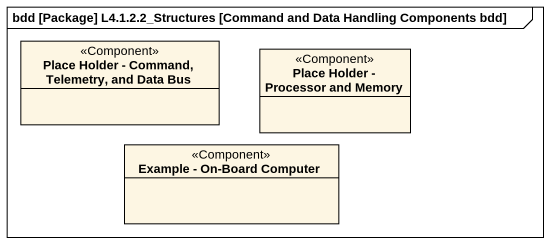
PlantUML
@startuml
mainframe bdd [Package] L4.1.2.2_Structures [Command and Data Handling Components bdd]
hide circle
hide empty members
class "Place Holder - Command, Telemetry, and Data Bus" as Place_Holder_Command <<Component>>
class "Place Holder - Processor and Memory" as Place_Holder_Processor_and <<Component>>
class "Example - On-Board Computer" as Example_On_Board_Computer <<Component>>
@enduml
